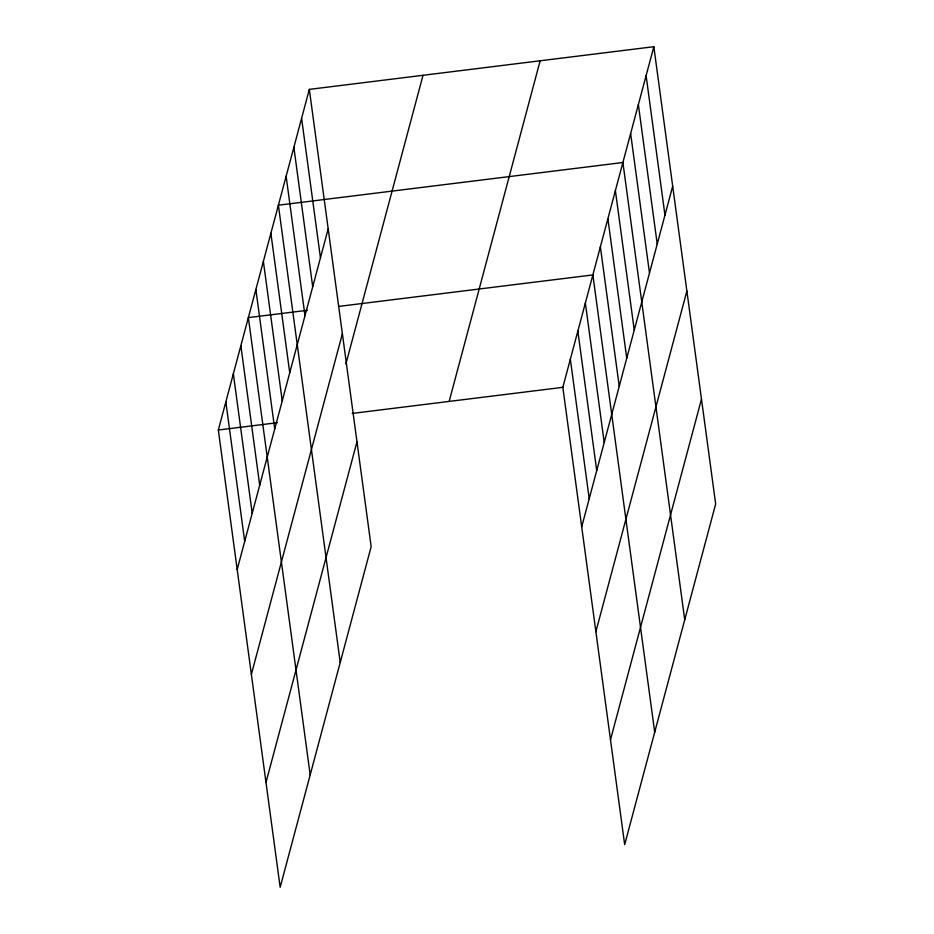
<?xml version="1.0" encoding="UTF-8"?>
<svg xmlns="http://www.w3.org/2000/svg" width="934" height="934" viewBox="0 0 934 934"><rect width="100%" height="100%" fill="white"/><g stroke="black" fill="none" stroke-linecap="round" stroke-linejoin="round"><path stroke-width="1.4" d="M309.329 89.384L371.16 546.67L280.165 887.3L218.334 430.014L309.329 89.384L653.835 46.7L715.666 503.986L624.671 844.616L562.84 387.33L653.835 46.7M237.189 569.495L328.184 228.865M251.374 674.371L342.369 333.742M345.907 363.945L423.02 75.292M265.98 782.423L356.975 441.794M449.161 401.422L540.144 60.78M581.707 526.811L672.69 186.181M595.88 631.688L686.875 291.058M610.497 739.74L701.481 399.11M307.368 310.298L248.362 317.607L310.193 774.893M339.03 306.375L592.868 274.923L654.699 732.209M218.334 430.014L277.34 422.705M352.27 413.423L562.84 387.33M646.106 75.654L664.961 215.135M638.366 104.608L657.232 244.089M630.637 133.562L649.492 273.043M684.727 619.802L622.896 162.516L278.39 205.2L340.221 662.486M615.389 190.618L634.256 330.099M607.882 218.719L626.749 358.201M600.375 246.821L619.242 386.302M585.361 303.025L604.228 442.506M577.854 331.126L596.721 470.608M570.347 359.228L589.214 498.709M301.589 118.338L320.455 257.819M293.86 147.292L312.715 286.773M286.119 176.246L304.986 315.715M270.883 233.302L289.738 372.783M263.376 261.403L282.231 400.884M255.869 289.505L274.724 428.986M240.855 345.708L259.71 485.19M233.348 373.81L252.203 513.291M225.841 401.912L244.696 541.393"/></g></svg>
